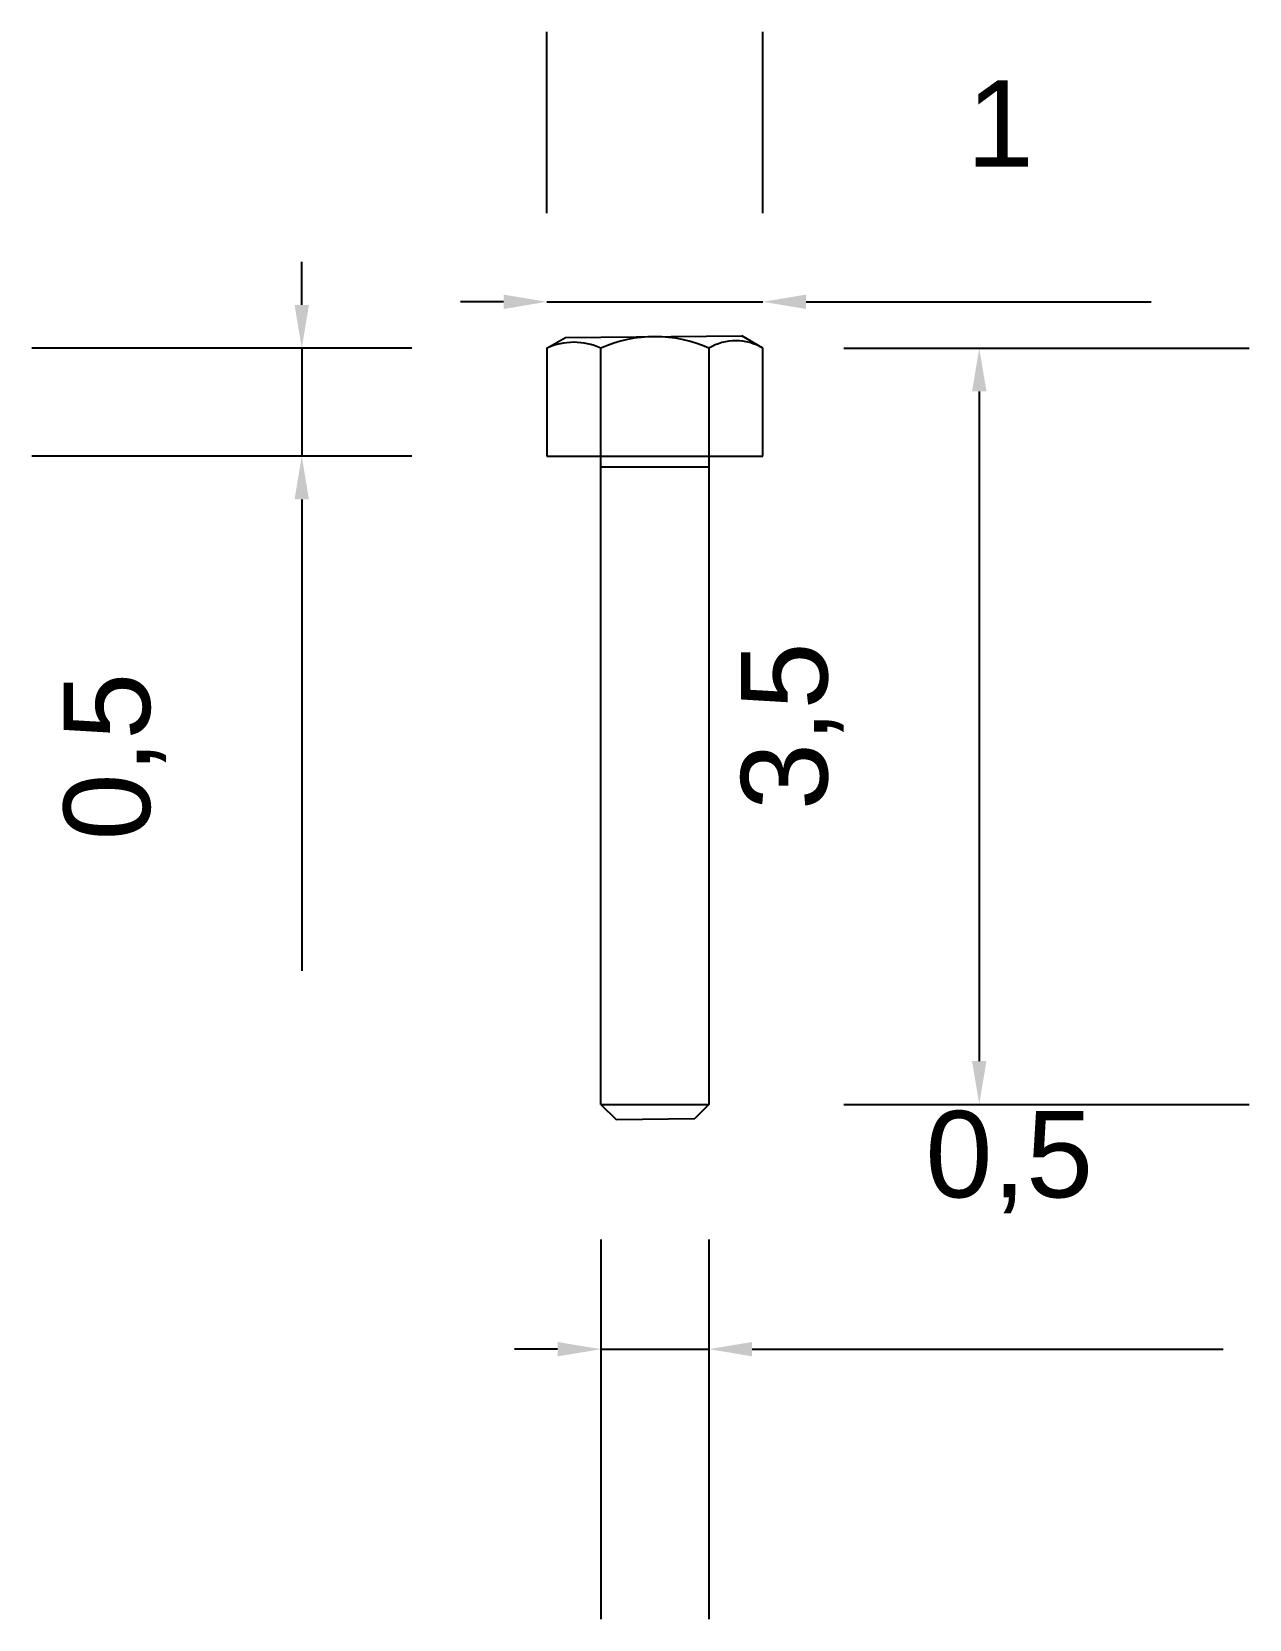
# Model space of a CAD drawing. Header units: centimetres. Extents: x 7.4 to 30.7, y 9.6 to 16.9.
# Drawn here: x 25.1 to 30.74, y 9.56 to 16.91 of the extents above; entities outside this region: 4.
import ezdxf

# ---------------------------------------------------------------- set-up
doc = ezdxf.new("R2010")
doc.units = ezdxf.units.CM
doc.layers.get('Defpoints').update_dxf_attribs({"color": 173})
doc.layers.add('Cotare', color=131, linetype='Continuous')
doc.layers.add('Surub 2D', color=211, linetype='Continuous')
doc.styles.get("Standard").update_dxf_attribs({"font": 'arial.ttf'})
doc.dimstyles.new('ISO-25', dxfattribs={"dimtxt": 0.4, "dimasz": 0.2, "dimexe": 1.25, "dimexo": 0.625, "dimtad": 1, "dimtxsty": 'Standard', "dimcen": 2, "dimadec": 0, "dimazin": 0, "dimtfac": 1, "dimtmove": 0, "dimatfit": 3, "dimfxl": 1, "dimarcsym": 0})

# ---------------------------------------------------------------- blocks, each defined once
blk = doc.blocks.new('*D3')
at = {"layer": 'Cotare', "color": 0, "lineweight": -2, "transparency": 16777216}
for p, q in [((28.8633, 15.4458), (30.7399, 15.4458)), ((29.4899, 15.2458), (29.4899, 12.1458)), ((28.8633, 11.9458), (30.7399, 11.9458))]:
    blk.add_line(p, q, dxfattribs=at)
at = {"layer": 'Cotare', "color": 0, "transparency": 16777216}
for points in [[(29.4565, 15.2458), (29.5232, 15.2458), (29.4899, 15.4458)], [(29.4565, 12.1458), (29.5232, 12.1458), (29.4899, 11.9458)]]:
    blk.add_solid(points, dxfattribs=at)
at = {"layer": 'Defpoints', "color": 0, "transparency": 16777216}
for p in [(28.2383, 15.4458), (28.2383, 11.9458), (29.4899, 11.9458)]:
    blk.add_point(p, dxfattribs=at)
at = {"layer": 'Cotare', "color": 0, "transparency": 16777216, "insert": (28.6245, 13.6958), "char_height": 0.4, "attachment_point": 5, "rotation": 90}
blk.add_mtext('3,5', dxfattribs=at)
blk = doc.blocks.new('*D4')
at = {"layer": 'Cotare', "color": 0, "lineweight": -2, "transparency": 16777216}
for p, q in [((26.3538, 15.6458), (26.3538, 15.8458)), ((26.8633, 15.4458), (25.1038, 15.4458)), ((26.3538, 15.4458), (26.3538, 14.9458)), ((26.8633, 14.9458), (25.1038, 14.9458)), ((26.3538, 14.7458), (26.3538, 12.5645))]:
    blk.add_line(p, q, dxfattribs=at)
at = {"layer": 'Cotare', "color": 0, "transparency": 16777216}
for points in [[(26.3204, 15.6458), (26.3871, 15.6458), (26.3538, 15.4458)], [(26.3204, 14.7458), (26.3871, 14.7458), (26.3538, 14.9458)]]:
    blk.add_solid(points, dxfattribs=at)
at = {"layer": 'Defpoints', "color": 0, "transparency": 16777216}
for p in [(27.4883, 15.4458), (26.3538, 14.9458), (27.4883, 14.9458)]:
    blk.add_point(p, dxfattribs=at)
at = {"layer": 'Cotare', "color": 0, "transparency": 16777216, "insert": (25.4884, 13.5552), "char_height": 0.4, "attachment_point": 5, "rotation": 90}
blk.add_mtext('0,5', dxfattribs=at)
blk = doc.blocks.new('*D5')
at = {"layer": 'Cotare', "color": 0, "lineweight": -2, "transparency": 16777216}
for p, q in [((27.4883, 16.0708), (27.4883, 16.9102)), ((28.4883, 16.0708), (28.4883, 16.9102)), ((27.2883, 15.6602), (27.0883, 15.6602)), ((27.4883, 15.6602), (28.4883, 15.6602)), ((28.6883, 15.6602), (30.2856, 15.6602))]:
    blk.add_line(p, q, dxfattribs=at)
at = {"layer": 'Cotare', "color": 0, "transparency": 16777216}
for points in [[(27.2883, 15.6935), (27.2883, 15.6268), (27.4883, 15.6602)], [(28.6883, 15.6935), (28.6883, 15.6268), (28.4883, 15.6602)]]:
    blk.add_solid(points, dxfattribs=at)
at = {"layer": 'Defpoints', "color": 0, "transparency": 16777216}
for p in [(28.4883, 15.6602), (27.4883, 15.4458), (28.4883, 15.4458)]:
    blk.add_point(p, dxfattribs=at)
at = {"layer": 'Cotare', "color": 0, "transparency": 16777216, "insert": (29.5869, 16.486), "char_height": 0.4, "attachment_point": 5}
blk.add_mtext('1', dxfattribs=at)
blk = doc.blocks.new('*D6')
at = {"layer": 'Cotare', "color": 0, "lineweight": -2, "transparency": 16777216}
for p, q in [((27.7383, 11.3208), (27.7383, 9.5628)), ((28.2383, 11.3208), (28.2383, 9.5628)), ((27.5383, 10.8128), (27.3383, 10.8128)), ((27.7383, 10.8128), (28.2383, 10.8128)), ((28.4383, 10.8128), (30.6195, 10.8128))]:
    blk.add_line(p, q, dxfattribs=at)
at = {"layer": 'Cotare', "color": 0, "transparency": 16777216}
for points in [[(27.5383, 10.8461), (27.5383, 10.7795), (27.7383, 10.8128)], [(28.4383, 10.8461), (28.4383, 10.7795), (28.2383, 10.8128)]]:
    blk.add_solid(points, dxfattribs=at)
at = {"layer": 'Defpoints', "color": 0, "transparency": 16777216}
for p in [(27.7383, 11.9458), (28.2383, 11.9458), (28.2383, 10.8128)]:
    blk.add_point(p, dxfattribs=at)
at = {"layer": 'Cotare', "color": 0, "transparency": 16777216, "insert": (29.6289, 11.6782), "char_height": 0.4, "attachment_point": 5}
blk.add_mtext('0,5', dxfattribs=at)
blk = doc.blocks.new('*D1')
at = {"layer": 'Cotare', "color": 0, "lineweight": -2, "transparency": 16777216}
for p, q in [((11.8777, 13.6571), (11.8777, 13.8571)), ((11.337, 13.4571), (13.1277, 13.4571)), ((11.8777, 13.4571), (11.8777, 12.4571)), ((11.337, 12.4571), (13.1277, 12.4571)), ((11.8777, 12.2571), (11.8777, 10.6598))]:
    blk.add_line(p, q, dxfattribs=at)
at = {"layer": 'Cotare', "color": 0, "transparency": 16777216}
for points in [[(11.8443, 13.6571), (11.911, 13.6571), (11.8777, 13.4571)], [(11.8443, 12.2571), (11.911, 12.2571), (11.8777, 12.4571)]]:
    blk.add_solid(points, dxfattribs=at)
at = {"layer": 'Defpoints', "color": 0, "transparency": 16777216}
for p in [(10.712, 13.4571), (10.712, 12.4571), (11.8777, 12.4571)]:
    blk.add_point(p, dxfattribs=at)
at = {"layer": 'Cotare', "color": 0, "transparency": 16777216, "insert": (11.0518, 11.3585), "char_height": 0.4, "attachment_point": 5, "rotation": 90}
blk.add_mtext('1', dxfattribs=at)
blk = doc.blocks.new('*D2')
at = {"layer": 'Cotare', "color": 0, "lineweight": -2, "transparency": 16777216}
for p, q in [((7.4479, 12.9621), (10.012, 12.9582)), ((10.712, 12.9571), (10.212, 12.9579))]:
    blk.add_line(p, q, dxfattribs=at)
at = {"layer": 'Cotare', "color": 0, "transparency": 16777216}
blk.add_solid([(10.012, 12.9915), (10.0119, 12.9249), (10.212, 12.9579)], dxfattribs=at)
at = {"layer": 'Defpoints', "color": 0, "transparency": 16777216}
for p in [(10.212, 12.9579), (10.712, 12.9571)]:
    blk.add_point(p, dxfattribs=at)
at = {"layer": 'Cotare', "color": 0, "transparency": 16777216, "insert": (8.6312, 13.8257), "char_height": 0.4, "attachment_point": 5, "rotation": 359.91333}
blk.add_mtext('R0,5', dxfattribs=at)

msp = doc.modelspace()

# ---------------------------------------------------------------- linework, layer by layer
at = {"layer": 'Surub 2D'}
for p, q in [((27.4883, 15.4458), (27.5749, 15.4958)), ((27.4883, 15.4458), (27.4883, 14.9458)), ((27.5749, 15.4958), (28.3911, 15.5023)), ((27.7383, 11.9458), (27.7383, 15.4458)), ((28.2383, 15.4458), (28.2383, 11.9458)), ((28.4883, 15.4458), (28.3911, 15.5023)), ((28.4883, 14.9458), (28.4883, 15.4458)), ((27.4883, 14.9458), (27.7383, 14.9458)), ((27.7383, 14.9458), (28.2383, 14.9458)), ((28.2383, 14.9458), (28.4883, 14.9458)), ((27.7383, 14.8958), (28.2383, 14.8958)), ((27.7383, 11.9458), (27.8091, 11.8752)), ((27.7383, 11.9458), (28.2383, 11.9458)), ((28.2383, 11.9458), (28.1728, 11.8802)), ((27.8091, 11.8752), (28.1728, 11.8802))]:
    msp.add_line(p, q, dxfattribs=at)
msp.add_lwpolyline([(10.4233, 13.4571), (10.1346, 12.9571), (10.4233, 12.4571), (11.0006, 12.4571), (11.2893, 12.9571), (11.0006, 13.4571)], close=True, dxfattribs=at)
msp.add_circle((10.712, 12.9571), 0.5, dxfattribs=at)
for centre, radius, start, end in [((27.6133, 15.1689), 0.3038, 65.69969, 114.30031), ((27.9883, 14.8859), 0.6132, 65.93837, 114.06163), ((28.3633, 15.2322), 0.2475, 59.66106, 120.33894)]:
    msp.add_arc(centre, radius, start, end, dxfattribs=at)

# ---------------------------------------------------------------- dimensions: what is measured, and where the dimension line sits
at = {"layer": 'Cotare'}
for base, p1, p2, picture, middle in [((28.4883, 15.6602), (27.4883, 15.4458), (28.4883, 15.4458), '*D5', (29.5869, 16.486)), ((28.2383, 10.8128), (27.7383, 11.9458), (28.2383, 11.9458), '*D6', (29.6289, 11.6782))]:
    dim = msp.add_linear_dim(base=base, p1=p1, p2=p2, dimstyle='ISO-25', dxfattribs=at)
    dim.commit()
    dim.dimension.update_dxf_attribs({"geometry": picture, "text_midpoint": middle})
for base, p1, p2, picture, middle in [((26.3538, 14.9458), (27.4883, 15.4458), (27.4883, 14.9458), '*D4', (25.4884, 13.5552)), ((29.4899, 11.9458), (28.2383, 15.4458), (28.2383, 11.9458), '*D3', (28.6245, 13.6958)), ((11.8777, 12.4571), (10.712, 13.4571), (10.712, 12.4571), '*D1', (11.0518, 11.3585))]:
    dim = msp.add_linear_dim(base=base, p1=p1, p2=p2, angle=90, dimstyle='ISO-25', dxfattribs=at)
    dim.commit()
    dim.dimension.update_dxf_attribs({"geometry": picture, "text_midpoint": middle})
dim = msp.add_radius_dim(center=(10.712, 12.9571), mpoint=(10.212, 12.9579), dimstyle='ISO-25', dxfattribs=at)
dim.commit()
dim.dimension.update_dxf_attribs({"geometry": '*D2', "text_midpoint": (8.6312, 13.8257)})

doc.saveas('drawing.dxf')
